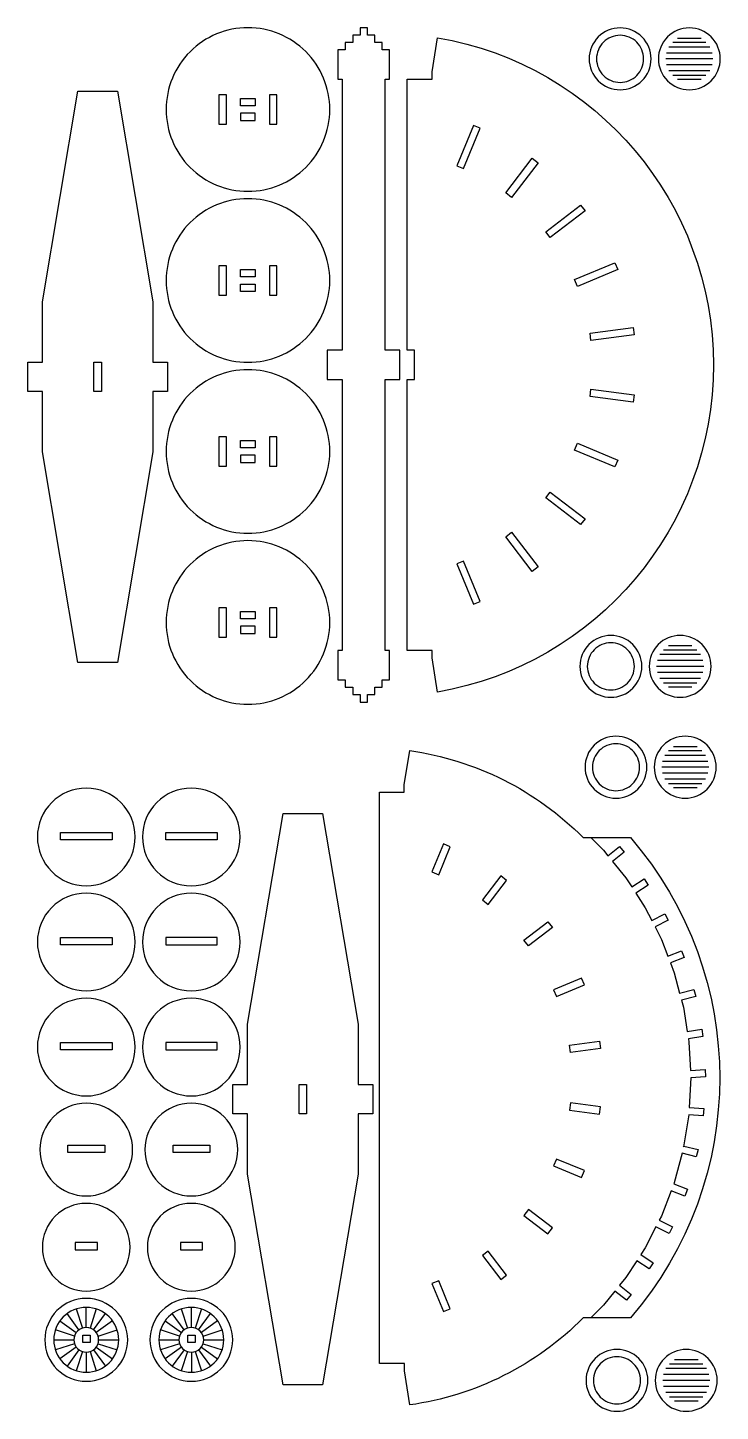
# Model space of a CAD drawing. Extents: x -1030 to 404, y -350 to 218.
# Drawn here: x 121 to 404, y -347 to 218 of the extents above; entities that cross this region are included whole.
import ezdxf

# ---------------------------------------------------------------- set-up
doc = ezdxf.new("R2010")
doc.units = 0
doc.header["$MEASUREMENT"] = 0
doc.layers.add('CUT', color=18, linetype='CONTINUOUS')
doc.layers.add('ENGRAVE', color=1, linetype='CONTINUOUS')

msp = doc.modelspace()

# ---------------------------------------------------------------- linework, layer by layer
at = {"layer": 'CUT'}
for points in [[(211.15, 217.56, 0.414214), (177.77, 184.17, 0.414214), (211.15, 150.79, 0.414214), (244.54, 184.17, 0.414214)], [(362.96, 217.47, 0.414214), (350.34, 204.84, 0.414214), (362.96, 192.22, 0.414214), (375.59, 204.84, 0.414214)], [(391.22, 217.47, 0.414214), (378.59, 204.84, 0.414214), (391.22, 192.22, 0.414214), (403.85, 204.84, 0.414214)], [(288.45, -53.53), (286.27, -39.6), (286.27, -36.6), (276.15, -36.6), (276.15, 73.98), (279.15, 73.98), (279.15, 85.98), (276.15, 85.98), (276.15, 196.57), (286.25, 196.57), (286.25, 199.57), (288.45, 213.49, -0.843117)], [(362.96, 214.45, 0.414214), (353.36, 204.84, 0.414214), (362.96, 195.24, 0.414214), (372.57, 204.84, 0.414214)], [(211.15, 147.79, 0.414214), (177.77, 114.4, 0.414214), (211.15, 81.01, 0.414214), (244.54, 114.4, 0.414214)], [(211.15, 78.01, 0.414214), (177.77, 44.63, 0.414214), (211.15, 11.24, 0.414214), (244.54, 44.63, 0.414214)], [(211.15, 8.24, 0.414214), (177.77, -25.14, 0.414214), (211.15, -58.53, 0.414214), (244.54, -25.14, 0.414214)], [(359.21, -30.43, 0.414214), (346.58, -43.06, 0.414214), (359.21, -55.69, 0.414214), (371.84, -43.06, 0.414214)], [(359.21, -33.46, 0.414214), (349.6, -43.06, 0.414214), (359.21, -52.66, 0.414214), (368.81, -43.06, 0.414214)], [(387.46, -30.43, 0.414214), (374.84, -43.06, 0.414214), (387.46, -55.69, 0.414214), (400.09, -43.06, 0.414214)], [(361.28, -71.58, 0.414214), (348.65, -84.21, 0.414214), (361.28, -96.84, 0.414214), (373.91, -84.21, 0.414214)], [(389.54, -71.58, 0.414214), (376.91, -84.21, 0.414214), (389.54, -96.84, 0.414214), (402.17, -84.21, 0.414214)], [(367.17, -308.93), (347.92, -308.93, -0.163707), (277.14, -344.45), (274.95, -330.52), (274.95, -327.52), (264.83, -327.52), (264.83, -94.35), (274.93, -94.35), (274.93, -91.35), (277.13, -77.42, -0.163804), (347.91, -112.93), (367.17, -112.93, -0.371837)], [(361.28, -74.61, 0.414214), (351.68, -84.21, 0.414214), (361.28, -93.81, 0.414214), (370.88, -84.21, 0.414214)], [(145.2, -92.75, 0.414214), (125.26, -112.68, 0.414214), (145.2, -132.61, 0.414214), (165.13, -112.68, 0.414214)], [(188.06, -92.75, 0.414214), (168.13, -112.68, 0.414214), (188.06, -132.61, 0.414214), (207.99, -112.68, 0.414214)], [(145.2, -135.61, 0.414214), (125.26, -155.55, 0.414214), (145.2, -175.48, 0.414214), (165.13, -155.55, 0.414214)], [(188.06, -135.61, 0.414214), (168.13, -155.55, 0.414214), (188.06, -175.48, 0.414214), (207.99, -155.55, 0.414214)], [(145.2, -178.48, 0.414214), (125.26, -198.41, 0.414214), (145.2, -218.34, 0.414214), (165.13, -198.41, 0.414214)], [(188.06, -178.48, 0.414214), (168.13, -198.41, 0.414214), (188.06, -218.34, 0.414214), (207.99, -198.41, 0.414214)], [(145.2, -221.34, 0.414214), (126.28, -240.26, 0.414214), (145.2, -259.18, 0.414214), (164.11, -240.26, 0.414214)], [(188.06, -221.34, 0.414214), (169.14, -240.26, 0.414214), (188.06, -259.18, 0.414214), (206.98, -240.26, 0.414214)], [(145.2, -262.18, 0.414214), (127.29, -280.08, 0.414214), (145.2, -297.99, 0.414214), (163.1, -280.08, 0.414214)], [(188.06, -262.18, 0.414214), (170.15, -280.08, 0.414214), (188.06, -297.99, 0.414214), (205.96, -280.08, 0.414214)], [(145.2, -300.99, 0.414214), (128.3, -317.88, 0.414214), (145.2, -334.78, 0.414214), (162.09, -317.88, 0.414214)], [(188.06, -300.99, 0.414214), (171.16, -317.88, 0.414214), (188.06, -334.78, 0.414214), (204.95, -317.88, 0.414214)], [(361.69, -321.79, 0.414214), (349.06, -334.42, 0.414214), (361.69, -347.05, 0.414214), (374.32, -334.42, 0.414214)], [(389.95, -321.79, 0.414214), (377.32, -334.42, 0.414214), (389.95, -347.05, 0.414214), (402.57, -334.42, 0.414214)], [(361.69, -324.82, 0.414214), (352.08, -334.42, 0.414214), (361.69, -344.02, 0.414214), (371.29, -334.42, 0.414214)]]:
    msp.add_lwpolyline(points, format="xyb", close=True, dxfattribs=at)
for points in [[(247.88, -48.6), (250.88, -48.6), (250.88, -51.6), (253.88, -51.6), (253.88, -54.6), (256.88, -54.6), (256.88, -57.6), (259.88, -57.6), (259.88, -54.6), (262.88, -54.6), (262.88, -51.6), (265.88, -51.6), (265.88, -48.6), (268.88, -48.6), (268.88, -36.6), (267.15, -36.6), (267.15, 73.98), (273.15, 73.98), (273.15, 85.98), (267.15, 85.98), (267.15, 196.57), (268.88, 196.57), (268.88, 208.57), (265.88, 208.57), (265.88, 211.57), (262.88, 211.57), (262.88, 214.57), (259.88, 214.57), (259.88, 217.57), (256.88, 217.57), (256.88, 214.57), (253.88, 214.57), (253.88, 211.57), (250.88, 211.57), (250.88, 208.57), (247.88, 208.57), (247.88, 196.57), (249.53, 196.57), (249.53, 85.98), (243.53, 85.98), (243.53, 73.98), (249.53, 73.98), (249.53, -36.6), (247.88, -36.6)], [(141.82, -41.53), (127.3, 44.45), (127.3, 69.05), (121.3, 69.05), (121.3, 81.05), (127.3, 81.05), (127.3, 105.66), (141.82, 191.64), (157.9, 191.64), (172.4, 105.66), (172.4, 81.05), (178.4, 81.05), (178.4, 69.05), (172.4, 69.05), (172.4, 44.45), (157.9, -41.53)], [(199.34, 190.17), (199.34, 178.17), (202.34, 178.17), (202.34, 190.17)], [(208.15, 185.67), (208.15, 188.67), (214.15, 188.67), (214.15, 185.67)], [(222.97, 178.17), (222.97, 190.17), (219.97, 190.17), (219.97, 178.17)], [(208.15, 182.67), (208.15, 179.67), (214.15, 179.67), (214.15, 182.67)], [(303.18, 177.68), (296.36, 161.21), (299.13, 160.06), (305.95, 176.53)], [(316.29, 150.15), (327.14, 164.29), (329.52, 162.47), (318.67, 148.33)], [(332.68, 134.32), (346.82, 145.17), (348.65, 142.79), (334.5, 131.94)], [(199.34, 120.4), (199.34, 108.4), (202.34, 108.4), (202.34, 120.4)], [(208.15, 115.9), (208.15, 118.9), (214.15, 118.9), (214.15, 115.9)], [(222.97, 108.4), (222.97, 120.4), (219.97, 120.4), (219.97, 108.4)], [(345.56, 112.01), (344.41, 114.78), (360.88, 121.6), (362.03, 118.83)], [(208.15, 112.9), (214.15, 112.9), (214.15, 109.9), (208.15, 109.9)], [(351.08, 89.89), (350.69, 92.87), (368.36, 95.19), (368.75, 92.22)], [(148.35, 69.06), (148.35, 81.06), (151.35, 81.06), (151.35, 69.06)], [(350.69, 67.1), (351.08, 70.08), (368.75, 67.75), (368.36, 64.78)], [(199.34, 50.63), (199.34, 38.63), (202.34, 38.63), (202.34, 50.63)], [(208.15, 46.13), (208.15, 49.13), (214.15, 49.13), (214.15, 46.13)], [(222.97, 38.63), (222.97, 50.63), (219.97, 50.63), (219.97, 38.63)], [(344.41, 45.19), (345.56, 47.97), (362.03, 41.14), (360.88, 38.37)], [(208.15, 43.13), (208.15, 40.13), (214.15, 40.13), (214.15, 43.13)], [(332.68, 25.65), (334.5, 28.03), (348.65, 17.18), (346.82, 14.8)], [(316.29, 9.82), (318.67, 11.64), (329.52, -2.5), (327.14, -4.32)], [(305.95, -16.56), (299.13, -0.09), (296.36, -1.24), (303.18, -17.7)], [(199.34, -19.14), (199.34, -31.14), (202.34, -31.14), (202.34, -19.14)], [(208.15, -23.64), (208.15, -20.64), (214.15, -20.64), (214.15, -23.64)], [(222.97, -31.14), (222.97, -19.14), (219.97, -19.14), (219.97, -31.14)], [(208.15, -26.64), (208.15, -29.64), (214.15, -29.64), (214.15, -26.64)], [(225.53, -336.27), (211.01, -250.29), (211.01, -225.69), (205.01, -225.69), (205.01, -213.69), (211.01, -213.69), (211.01, -189.08), (225.53, -103.1), (241.61, -103.1), (256.12, -189.08), (256.12, -213.69), (262.12, -213.69), (262.12, -225.69), (256.12, -225.69), (256.12, -250.29), (241.61, -336.27)], [(134.73, -113.8), (134.73, -110.8), (155.73, -110.8), (155.73, -113.8)], [(177.6, -113.8), (177.6, -110.8), (198.6, -110.8), (198.6, -113.8)], [(286.19, -126.94), (288.96, -128.09), (293.68, -116.69), (290.91, -115.54)], [(306.8, -138.38), (309.18, -140.21), (316.68, -130.42), (314.3, -128.6)], [(325.57, -157.16), (323.74, -154.78), (333.53, -147.27), (335.35, -149.65)], [(134.73, -156.67), (134.73, -153.67), (155.73, -153.67), (155.73, -156.67)], [(177.6, -156.67), (198.6, -156.67), (198.6, -153.67), (177.6, -153.67)], [(337.01, -177.76), (348.41, -173.04), (347.26, -170.27), (335.86, -174.99)], [(134.73, -199.53), (134.73, -196.53), (155.73, -196.53), (155.73, -199.53)], [(177.6, -199.53), (198.6, -199.53), (198.6, -196.53), (177.6, -196.53)], [(342.73, -200.63), (342.34, -197.66), (354.57, -196.05), (354.96, -199.02)], [(232.06, -213.69), (235.06, -213.69), (235.06, -225.69), (232.06, -225.69)], [(342.34, -224.2), (354.57, -225.81), (354.96, -222.84), (342.73, -221.23)], [(152.73, -241.38), (137.73, -241.38), (137.73, -238.38), (152.73, -238.38)], [(195.6, -241.38), (180.6, -241.38), (180.6, -238.38), (195.6, -238.38)], [(335.86, -246.87), (347.26, -251.59), (348.41, -248.82), (337.01, -244.1)], [(323.74, -267.09), (333.53, -274.6), (335.35, -272.22), (325.57, -264.71)], [(140.73, -281.2), (149.73, -281.2), (149.73, -278.2), (140.73, -278.2)], [(183.6, -281.2), (192.6, -281.2), (192.6, -278.2), (183.6, -278.2)], [(314.3, -293.27), (316.68, -291.44), (309.18, -281.65), (306.8, -283.48)], [(290.91, -306.32), (293.68, -305.17), (288.96, -293.78), (286.19, -294.93)], [(143.73, -316), (146.73, -316), (146.73, -319), (143.73, -319)], [(186.6, -319), (186.6, -316), (189.6, -316), (189.6, -319)]]:
    msp.add_lwpolyline(points, close=True, dxfattribs=at)
at = {"layer": 'ENGRAVE'}
for points in [[(399.54, 209.65), (382.91, 209.65)], [(384.43, 211.64), (398.01, 211.64)], [(396.02, 213.16), (386.42, 213.16)], [(400.83, 204.84), (381.62, 204.84)], [(381.95, 207.33), (400.5, 207.33)], [(400.5, 202.36), (381.95, 202.36)], [(382.91, 200.04), (399.54, 200.04)], [(398.01, 198.05), (384.43, 198.05)], [(386.42, 196.53), (396.02, 196.53)], [(395.78, -38.26), (379.15, -38.26)], [(380.67, -36.27), (394.26, -36.27)], [(392.27, -34.74), (382.66, -34.74)], [(397.07, -43.06), (377.86, -43.06)], [(378.19, -40.57), (396.74, -40.57)], [(396.74, -45.54), (378.19, -45.54)], [(379.15, -47.86), (395.78, -47.86)], [(394.26, -49.85), (380.67, -49.85)], [(382.66, -51.37), (392.27, -51.37)], [(382.75, -77.42), (396.33, -77.42)], [(394.34, -75.89), (384.74, -75.89)], [(399.14, -84.21), (379.93, -84.21)], [(380.26, -81.73), (398.81, -81.73)], [(397.85, -79.41), (381.22, -79.41)], [(398.81, -86.7), (380.26, -86.7)], [(381.22, -89.01), (397.85, -89.01)], [(396.33, -91), (382.75, -91)], [(384.74, -92.53), (394.34, -92.53)], [(351.02, -112.93), (356.15, -118.07), (358.02, -120.38), (362.69, -116.61), (364.58, -118.94), (359.91, -122.72), (365.29, -129.36), (367.69, -133.05), (372.72, -129.78), (374.36, -132.3), (369.32, -135.57), (373.2, -141.54), (375.85, -146.73), (381.19, -144.01), (382.56, -146.68), (377.21, -149.4), (379.8, -154.49), (382.4, -161.25), (388, -159.1), (389.07, -161.9), (383.47, -164.05), (385.01, -168.05), (387.25, -176.42), (393.05, -174.87), (393.82, -177.77), (388.03, -179.32), (388.77, -182.08), (390.34, -192.05), (396.27, -191.11), (396.74, -194.07), (390.82, -195.01), (391.04, -196.43), (391.64, -207.94), (397.63, -207.62), (397.79, -210.62), (391.8, -210.93), (391.16, -223.06), (397.15, -223.51), (396.92, -226.5), (390.94, -226.05), (388.87, -239.11), (388.94, -238.84), (394.77, -240.26), (394.06, -243.17), (388.23, -241.76), (385.01, -253.82), (384.83, -254.26), (390.44, -256.41), (389.36, -259.22), (383.76, -257.06), (379.8, -267.38), (378.94, -269.07), (384.28, -271.8), (382.92, -274.47), (377.57, -271.75), (373.2, -280.32), (371.39, -283.12), (376.42, -286.39), (374.78, -288.91), (369.75, -285.64), (365.29, -292.5), (362.76, -295.63), (367.42, -299.41), (365.54, -301.74), (360.87, -297.96), (356.15, -303.79), (351.02, -308.93)], [(145.2, -312.84), (145.2, -304.64)], [(188.06, -312.84), (188.06, -304.64)], [(134.48, -310.1), (141.11, -314.92)], [(142.23, -313.8), (137.41, -307.17)], [(141.1, -305.29), (143.64, -313.08)], [(149.29, -305.29), (146.75, -313.08)], [(148.16, -313.8), (152.98, -307.17)], [(155.91, -310.1), (149.28, -314.92)], [(177.35, -310.1), (183.98, -314.92)], [(185.09, -313.8), (180.28, -307.17)], [(183.97, -305.29), (186.5, -313.08)], [(192.15, -305.29), (189.62, -313.08)], [(191.02, -313.8), (195.84, -307.17)], [(198.77, -310.1), (192.14, -314.92)], [(140.4, -316.32), (132.6, -313.79)], [(149.99, -316.32), (157.79, -313.79)], [(183.26, -316.32), (175.47, -313.79)], [(192.86, -316.32), (200.65, -313.79)], [(131.96, -317.88), (140.15, -317.88)], [(140.4, -319.44), (132.6, -321.97)], [(141.11, -320.85), (134.48, -325.66)], [(149.28, -320.85), (155.91, -325.66)], [(149.99, -319.44), (157.79, -321.97)], [(150.24, -317.88), (158.44, -317.88)], [(174.82, -317.88), (183.01, -317.88)], [(183.26, -319.44), (175.47, -321.97)], [(183.98, -320.85), (177.35, -325.66)], [(192.14, -320.85), (198.77, -325.66)], [(192.86, -319.44), (200.65, -321.97)], [(193.1, -317.88), (201.3, -317.88)], [(142.23, -321.96), (137.41, -328.59)], [(143.64, -322.68), (141.1, -330.47)], [(145.2, -322.93), (145.2, -331.12)], [(146.75, -322.68), (149.29, -330.47)], [(148.16, -321.96), (152.98, -328.59)], [(185.09, -321.96), (180.28, -328.59)], [(186.5, -322.68), (183.97, -330.47)], [(188.06, -322.93), (188.06, -331.12)], [(189.62, -322.68), (192.15, -330.47)], [(191.02, -321.96), (195.84, -328.59)], [(394.75, -326.1), (385.14, -326.1)], [(380.67, -331.93), (399.22, -331.93)], [(398.26, -329.62), (381.63, -329.62)], [(383.16, -327.63), (396.74, -327.63)], [(399.55, -334.42), (380.34, -334.42)], [(399.22, -336.9), (380.67, -336.9)], [(381.63, -339.22), (398.26, -339.22)], [(396.74, -341.21), (383.16, -341.21)], [(385.14, -342.74), (394.75, -342.74)]]:
    msp.add_lwpolyline(points, dxfattribs=at)
for points in [[(145.2, -304.64, 0.414214), (131.96, -317.88, 0.414214), (145.2, -331.12, 0.414214), (158.44, -317.88, 0.414214)], [(188.06, -304.64, 0.414214), (174.82, -317.88, 0.414214), (188.06, -331.12, 0.414214), (201.3, -317.88, 0.414214)], [(145.2, -312.84, 0.414214), (140.15, -317.88, 0.414214), (145.2, -322.93, 0.414214), (150.24, -317.88, 0.414214)], [(188.06, -312.84, 0.414214), (183.01, -317.88, 0.414214), (188.06, -322.93, 0.414214), (193.1, -317.88, 0.414214)]]:
    msp.add_lwpolyline(points, format="xyb", close=True, dxfattribs=at)

doc.saveas('drawing.dxf')
